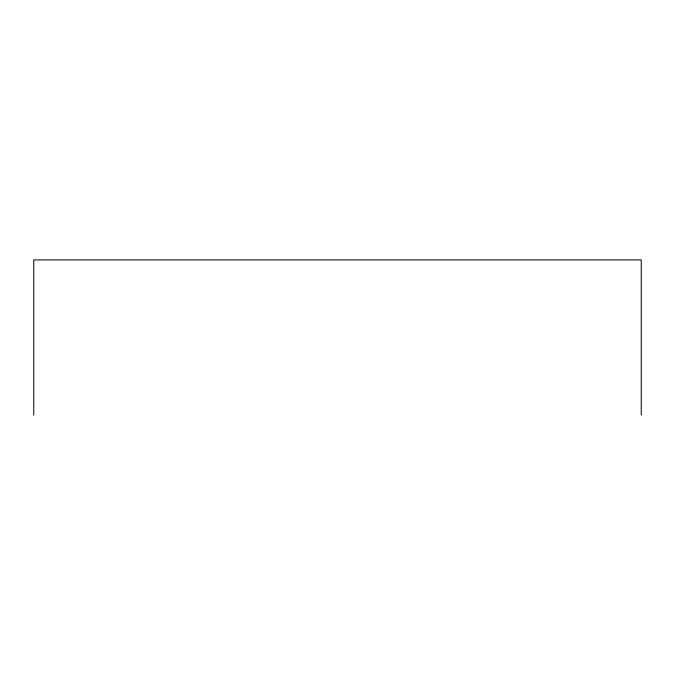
<?xml version="1.0" encoding="UTF-8"?>
<svg xmlns="http://www.w3.org/2000/svg" width="675" height="675" viewBox="0 0 675 675"><rect width="100%" height="100%" fill="white"/><g stroke="black" fill="none" stroke-linecap="round" stroke-linejoin="round"><path stroke-width="1.01" d="M641.25 415.074L641.25 259.926L33.75 259.926L33.75 415.074"/></g></svg>
